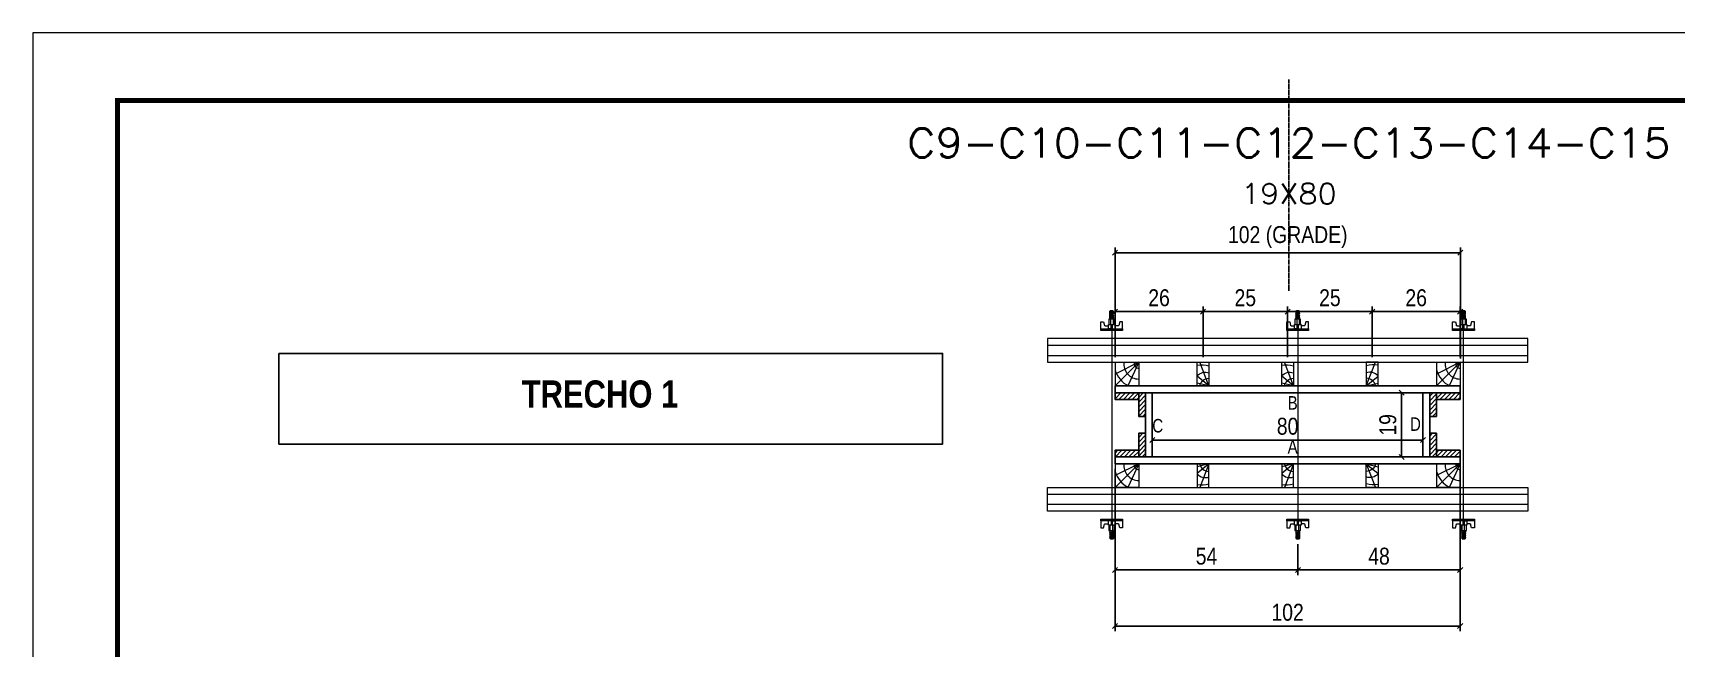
# Model space of a CAD drawing. Extents: x 71 to 6311, y -2991 to 2643.
# Drawn here: x 3241 to 4213, y -5 to 359 of the extents above; entities that cross this region are included whole.
import ezdxf
from ezdxf.enums import TextEntityAlignment as Align

# ---------------------------------------------------------------- set-up
doc = ezdxf.new("R2010")
doc.units = 0
doc.linetypes.add('HIDDEN', pattern=[0.375, 0.25, -0.125])
for name, color, linetype in [('COTA', 241, 'Continuous'), ('NOMENCLATURA', 7, 'Continuous'), ('Painéis', 200, 'Continuous'), ('PONTALETE', 7, 'Continuous'), ('SARRAFO', 251, 'Continuous'), ('Texto de Titulo', 7, 'Continuous'), ('Texto Qtd Sarr', 242, 'Continuous')]:
    doc.layers.add(name, color=color, linetype=linetype)
for name, color, linetype, lineweight in [('Folhas', 255, 'Continuous', 9), ('Hachura', 251, 'Continuous', 9), ('Madeira', 126, 'Continuous', 18), ('Perfil Metálico', 224, 'Continuous', 18), ('Texto Seção', 7, 'Continuous', 15)]:
    doc.layers.add(name, color=color, linetype=linetype, lineweight=lineweight)
doc.styles.add('COTA TECNICA 2X', font='techl___.ttf', dxfattribs={"height": 10})
doc.styles.add('ROMANC', font='techb___.ttf', dxfattribs={"height": 2.5})
doc.styles.add('ROMANS', font='romans.shx', dxfattribs={"oblique": 19})
doc.styles.get("Standard").update_dxf_attribs({"font": 'arial.ttf'})
doc.dimstyles.new('SECAO PILAR', dxfattribs={"dimtxt": 10, "dimasz": 3, "dimexe": 3, "dimexo": 3, "dimgap": 3, "dimtad": 1, "dimdec": 1, "dimlfac": 0.5, "dimzin": 12, "dimdsep": 46, "dimtxsty": 'COTA TECNICA 2X', "dimblk1": 'OBLIQUE', "dimblk2": 'OBLIQUE', "dimsah": 1, "dimcen": 0.9, "dimclrd": 256, "dimclre": 256, "dimclrt": 256, "dimadec": 1, "dimazin": 3, "dimtfac": 1, "dimtdec": 1, "dimtmove": 0, "dimatfit": 3, "dimfxl": 1, "dimtolj": 1, "dimtzin": 12, "dimarcsym": 0})
pattern_1 = [(46, (5568.2499, -32.2998), (-1.3703423, 1.3233242), [])]
pattern_2 = [(46, (5568.2499, -44.2998), (-1.3703423, 1.3233242), [])]
pattern_3 = [(46, (5448.2499, -32.2998), (-1.3703423, 1.3233242), [])]
pattern_4 = [(46, (5448.2499, -44.2998), (-1.3703423, 1.3233242), [])]

# ---------------------------------------------------------------- blocks, each defined once
blk = doc.blocks.new('9999999999')
at = {"layer": 'Folhas'}
blk.add_lwpolyline([(0, 0), (1485, 0), (1485, 1050), (0, 1050)], close=True, dxfattribs=at)
at = {"layer": 'Folhas', "color": 30, "const_width": 3}
blk.add_lwpolyline([(1396.18, 1010), (50, 1010), (50, 40), (1396.18, 40)], dxfattribs=at)
blk = doc.blocks.new('_Oblique')
at = {"color": 0, "linetype": 'ByBlock', "lineweight": -2}
blk.add_line((-0.5, -0.5), (0.5, 0.5), dxfattribs=at)
blk = doc.blocks.new('*D384')
at = {"layer": 'COTA', "lineweight": -2, "transparency": 16777216}
for p, q in [((3881.25, 100.7), (3881.25, 4.72)), ((4085.25, 100.7), (4085.25, 4.72)), ((3881.25, 7.72), (4085.25, 7.72))]:
    blk.add_line(p, q, dxfattribs=at)
at = {"layer": 'Defpoints', "color": 0, "transparency": 16777216}
for p in [(3881.25, 103.7), (4085.25, 103.7), (4085.25, 7.72)]:
    blk.add_point(p, dxfattribs=at)
at = {"layer": 'COTA', "lineweight": -2, "transparency": 16777216, "xscale": 3, "yscale": 3, "zscale": 3, "rotation": 180}
blk.add_blockref('_Oblique', (3881.25, 7.72), dxfattribs=at)
at = {"layer": 'COTA', "lineweight": -2, "transparency": 16777216, "xscale": 3, "yscale": 3, "zscale": 3}
blk.add_blockref('_Oblique', (4085.25, 7.72), dxfattribs=at)
at = {"layer": 'COTA', "transparency": 16777216, "insert": (3983.25, 15.82), "char_height": 10, "attachment_point": 5, "style": 'COTA TECNICA 2X'}
blk.add_mtext('\\A1;102', dxfattribs=at)
blk = doc.blocks.new('*D380')
at = {"layer": 'COTA', "lineweight": -2, "transparency": 16777216}
for p, q in [((3903.25, 110.7), (3903.25, 120.7)), ((3903.25, 117.7), (4063.25, 117.7)), ((4063.25, 110.7), (4063.25, 120.7))]:
    blk.add_line(p, q, dxfattribs=at)
at = {"layer": 'Defpoints', "color": 0, "transparency": 16777216}
for p in [(4063.25, 117.7), (3903.25, 107.7), (4063.25, 107.7)]:
    blk.add_point(p, dxfattribs=at)
at = {"layer": 'COTA', "lineweight": -2, "transparency": 16777216, "xscale": 3, "yscale": 3, "zscale": 3, "rotation": 180}
blk.add_blockref('_Oblique', (3903.25, 117.7), dxfattribs=at)
at = {"layer": 'COTA', "lineweight": -2, "transparency": 16777216, "xscale": 3, "yscale": 3, "zscale": 3}
blk.add_blockref('_Oblique', (4063.25, 117.7), dxfattribs=at)
at = {"layer": 'COTA', "transparency": 16777216, "insert": (3983.25, 125.82), "char_height": 10, "attachment_point": 5, "style": 'COTA TECNICA 2X'}
blk.add_mtext('\\A1;80', dxfattribs=at)
blk = doc.blocks.new('B1A.E')
at = {"layer": 'Madeira', "linetype": 'ByBlock', "ltscale": 0.05}
for p, q in [((0, 7), (0, 0)), ((0, 7), (0, 0)), ((7, 7), (7, 0)), ((7, 7), (7, 0))]:
    blk.add_line(p, q, dxfattribs=at)
at = {"layer": 'Madeira', "ltscale": 0.05}
for p, q in [((0, 7), (7, 7)), ((7, 7), (0, 0)), ((7, 7), (0, 3.5)), ((7, 7), (3.77, 0)), ((7, 0), (0, 0))]:
    blk.add_line(p, q, dxfattribs=at)
for centre, radius, start, end in [((7.08, 6.57), 4.53, 174.4861, 268.9531), ((7.09, 6.61), 1.41, 163.7819, 266.2825), ((7.54, 7), 7.87, 196.5528, 242.8845)]:
    blk.add_arc(centre, radius, start, end, dxfattribs=at)
blk = doc.blocks.new('B1A.D')
at = {"layer": 'COTA', "linetype": 'ByBlock'}
blk.add_blockref('B1A.E', (-7, 0), dxfattribs=at)
blk = doc.blocks.new('B1B.E')
at = {"layer": 'Madeira', "linetype": 'ByBlock', "ltscale": 0.05}
for p, q in [((0, 0), (0, -7)), ((0, 0), (0, -7)), ((7, 0), (7, -7)), ((7, 0), (7, -7))]:
    blk.add_line(p, q, dxfattribs=at)
at = {"layer": 'Madeira', "ltscale": 0.05}
for p, q in [((0, 0), (7, 0)), ((7, 0), (0, -7)), ((7, 0), (0, -3.5)), ((7, 0), (3.77, -7)), ((7, -7), (0, -7))]:
    blk.add_line(p, q, dxfattribs=at)
for centre, radius, start, end in [((7.08, -0.43), 4.53, 174.4861, 268.9531), ((7.09, -0.39), 1.41, 163.7819, 266.2825), ((7.54, 0), 7.87, 196.5528, 242.8845)]:
    blk.add_arc(centre, radius, start, end, dxfattribs=at)
blk = doc.blocks.new('B1B.D')
at = {"layer": 'Madeira', "linetype": 'ByBlock', "ltscale": 0.05}
for p, q in [((-7, 0), (-7, -7)), ((-7, 0), (-7, -7)), ((0, 0), (0, -7)), ((0, 0), (0, -7))]:
    blk.add_line(p, q, dxfattribs=at)
at = {"layer": 'Madeira', "ltscale": 0.05}
for p, q in [((-7, 0), (0, 0)), ((0, 0), (-7, -7)), ((0, 0), (-7, -3.5)), ((0, 0), (-3.23, -7)), ((0, -7), (-7, -7))]:
    blk.add_line(p, q, dxfattribs=at)
for centre, radius, start, end in [((0.54, 0), 7.87, 196.5528, 242.8845), ((0.08, -0.44), 4.53, 174.4861, 268.9531), ((0.09, -0.39), 1.41, 163.7819, 266.2825)]:
    blk.add_arc(centre, radius, start, end, dxfattribs=at)
blk = doc.blocks.new('*D381')
at = {"layer": 'COTA', "lineweight": -2, "transparency": 16777216}
for p, q in [((3881.25, 171.5), (3881.25, 231.5)), ((3881.25, 228.5), (4085.43, 228.5)), ((4085.43, 165.91), (4085.43, 231.5))]:
    blk.add_line(p, q, dxfattribs=at)
at = {"layer": 'Defpoints', "color": 0, "transparency": 16777216}
for p in [(4085.43, 228.5), (3881.25, 168.5), (4085.43, 162.91)]:
    blk.add_point(p, dxfattribs=at)
at = {"layer": 'COTA', "lineweight": -2, "transparency": 16777216, "xscale": 3, "yscale": 3, "zscale": 3, "rotation": 180}
blk.add_blockref('_Oblique', (3881.25, 228.5), dxfattribs=at)
at = {"layer": 'COTA', "lineweight": -2, "transparency": 16777216, "xscale": 3, "yscale": 3, "zscale": 3}
blk.add_blockref('_Oblique', (4085.43, 228.5), dxfattribs=at)
at = {"layer": 'COTA', "transparency": 16777216, "insert": (3983.34, 237.72), "char_height": 10, "attachment_point": 5, "style": 'COTA TECNICA 2X'}
blk.add_mtext('\\A1;102 (GRADE)', dxfattribs=at)
blk = doc.blocks.new('MEIO PONTALETE')
at = {"layer": 'Madeira'}
for q in [(2.71, 7), (3.5, 2.88), (3.5, 0.87)]:
    blk.add_line((0, 0), q, dxfattribs=at)
blk.add_lwpolyline([(0, 0), (3.5, 0), (3.5, 7), (0, 7)], close=True, dxfattribs=at)
for centre, radius, start, end in [((2.04, 0.06), 6.23, 76.4499, 109.0913), ((1.09, 0.9), 3.19, 40.9063, 109.9847), ((-0.21, -0.78), 3.09, 14.6322, 86.0383)]:
    blk.add_arc(centre, radius, start, end, dxfattribs=at)
blk = doc.blocks.new('BLOCK 2')
at = {"layer": 'PONTALETE', "color": 1, "xscale": -2, "yscale": 2, "zscale": 2}
blk.add_blockref('MEIO PONTALETE', (131231.05, 34113.97), dxfattribs=at)
blk = doc.blocks.new('A2')
at = {"layer": 'COTA', "linetype": 'ByBlock'}
blk.add_blockref('BLOCK 2', (-131205.24, -34118.58), dxfattribs=at)
blk = doc.blocks.new('B2A')
at = {"layer": 'COTA', "linetype": 'ByBlock', "xscale": 10, "yscale": 10, "zscale": 10}
blk.add_blockref('A2', (-188.1, 46), dxfattribs=at)
blk = doc.blocks.new('B2A.E')
at = {"layer": 'COTA', "linetype": 'ByBlock', "xscale": 0.05000874370170691, "yscale": 0.05000874370170691, "zscale": 0.05000874370170691}
blk.add_blockref('B2A', (0, 0), dxfattribs=at)
blk = doc.blocks.new('B2B.E')
at = {"layer": 'COTA', "linetype": 'ByBlock'}
blk.add_blockref('B2A.E', (0, -7), dxfattribs=at)
blk = doc.blocks.new('*D483')
at = {"layer": 'COTA', "lineweight": -2, "transparency": 16777216}
for p, q in [((3881.25, 166.7), (3881.25, 196.7)), ((3933.25, 166.7), (3933.25, 196.7)), ((3881.25, 193.7), (3933.25, 193.7))]:
    blk.add_line(p, q, dxfattribs=at)
at = {"layer": 'Defpoints', "color": 0, "transparency": 16777216}
for p in [(3933.25, 193.7), (3881.25, 163.7), (3933.25, 163.7)]:
    blk.add_point(p, dxfattribs=at)
at = {"layer": 'COTA', "lineweight": -2, "transparency": 16777216, "xscale": 3, "yscale": 3, "zscale": 3, "rotation": 180}
blk.add_blockref('_Oblique', (3881.25, 193.7), dxfattribs=at)
at = {"layer": 'COTA', "lineweight": -2, "transparency": 16777216, "xscale": 3, "yscale": 3, "zscale": 3}
blk.add_blockref('_Oblique', (3933.25, 193.7), dxfattribs=at)
at = {"layer": 'COTA', "transparency": 16777216, "insert": (3907.25, 201.8), "char_height": 10, "attachment_point": 5, "style": 'COTA TECNICA 2X'}
blk.add_mtext('\\A1;26', dxfattribs=at)
blk = doc.blocks.new('C')
at = {"layer": 'Hachura', "color": 0}
for p, q in [((0, 3.22), (0, -3.22)), ((0.45, 3.22), (0, 3.22)), ((0.46, 3.16), (0, 3.16)), ((0.46, 3.05), (0, 3.05)), ((0.46, 2.88), (0, 2.88)), ((0, 2.75), (0, -1.16)), ((0.46, 2.65), (0, 2.65)), ((0.46, 2.23), (0, 2.23)), ((0.46, 1.51), (0, 1.51)), ((0.39, 0.49), (0.17, 0.49)), ((0.45, -3.23), (0.45, 3.22)), ((0.45, 3.22), (2.58, 3.22)), ((1.74, 0.97), (0.45, 0.97)), ((1.45, 0.1), (0.45, 0.1)), ((1.35, 1.94), (1.35, 0.96)), ((2.58, 2.39), (1.47, 2.09)), ((1.74, -0.97), (1.74, 0.97)), ((1.74, 0.97), (1.74, 0.84)), ((1.74, 0.97), (1.74, 0.84)), ((1.74, 0.84), (3.35, 0.84)), ((3.35, 0.45), (1.74, 0.45)), ((2.58, 3.22), (2.58, 2.39)), ((3.32, 0.84), (3.32, -0.84)), ((3.35, 0.84), (3.35, -0.84)), ((3.68, 0.45), (3.35, 0.45)), ((3.84, -0.52), (3.35, 0.45)), ((3.35, 0.06), (3.67, -0.57)), ((3.68, 0.45), (4.16, -0.52)), ((3.72, 0.5), (4.25, -0.57)), ((4.37, -0.55), (3.83, 0.53)), ((4.15, 0.45), (3.93, 0.45)), ((4.42, -0.52), (3.93, 0.45)), ((4.15, 0.45), (4.26, 0.45)), ((4.26, 0.45), (4.74, -0.52)), ((4.3, 0.5), (4.83, -0.57)), ((4.95, -0.55), (4.41, 0.53)), ((4.51, 0.45), (4.84, 0.45)), ((5, -0.52), (4.51, 0.45)), ((4.84, 0.45), (5.32, -0.52)), ((4.88, 0.5), (5.41, -0.57)), ((5.53, -0.55), (4.99, 0.53)), ((5.58, -0.52), (5.09, 0.45)), ((5.42, 0.45), (5.09, 0.45)), ((5.58, -0.52), (5.09, 0.45)), ((5.42, 0.45), (5.74, -0.19)), ((5.46, 0.5), (5.74, -0.07)), ((5.74, 0.19), (5.57, 0.53)), ((5.74, 0.32), (5.68, 0.45)), ((5.68, 0.45), (5.74, 0.45)), ((5.74, 0.45), (5.9, 0.29)), ((5.74, 0.45), (5.74, -0.52)), ((5.9, -0.36), (5.9, 0.29)), ((0.45, 0), (0, 0)), ((0.46, -1.52), (0, -1.52)), ((0.46, -2.23), (0, -2.23)), ((0.46, -2.65), (0, -2.65)), ((0.46, -2.88), (0, -2.88)), ((0.46, -3.05), (0, -3.05)), ((0.46, -3.16), (0, -3.16)), ((0, -3.22), (2.57, -3.22)), ((0.08, -0.48), (0.29, -0.48)), ((0.29, -0.48), (0.4, -0.48)), ((0.45, 0), (0.45, -0.97)), ((0.45, -0.16), (1.45, -0.16)), ((0.45, -0.65), (0.45, -0.32)), ((0.45, -3.23), (0.45, -0.65)), ((0.45, -0.97), (1.74, -0.97)), ((1.35, -1.94), (1.35, -0.97)), ((2.58, -2.39), (1.47, -2.1)), ((3.35, -0.32), (1.74, -0.32)), ((3.35, -0.84), (1.74, -0.84)), ((2.58, -3.23), (2.58, -2.39)), ((3.35, -0.07), (3.58, -0.52)), ((3.35, -0.52), (3.58, -0.52)), ((3.84, -0.52), (4.16, -0.52)), ((4.42, -0.52), (4.74, -0.52)), ((4.63, -0.52), (4.74, -0.52)), ((5, -0.52), (5.32, -0.52)), ((5.58, -0.52), (5.74, -0.52)), ((5.74, -0.52), (5.9, -0.36)), ((5.74, -0.52), (5.74, -0.52))]:
    blk.add_line(p, q, dxfattribs=at)
for centre, radius, start, end in [((1.52, 1.94), 0.161, 104.7436, 180), ((1.44, -0.03), 0.129, 272.695, 87.305), ((3.81, 0.39), 0.143, 25.5688, 154.4312), ((4.39, 0.39), 0.143, 25.5688, 154.4312), ((4.97, 0.39), 0.143, 25.5688, 154.4312), ((5.55, 0.39), 0.143, 25.5688, 154.4312), ((0.17, -0.37), 0.174, 221.744, 317.8592), ((1.52, -1.94), 0.161, 180, 255.2564), ((3.71, -0.4), 0.174, 222.1408, 318.256), ((4.29, -0.4), 0.174, 222.1408, 318.256), ((4.87, -0.4), 0.174, 222.1408, 318.256), ((5.45, -0.4), 0.174, 222.1408, 318.256), ((5.61, -0.4), 0.174, 317.8592, 318.256)]:
    blk.add_arc(centre, radius, start, end, dxfattribs=at)
blk = doc.blocks.new('PAR.CIM')
at = {"layer": 'Hachura', "linetype": 'Continuous', "xscale": -1, "rotation": 270}
blk.add_blockref('C', (0, 0), dxfattribs=at)
blk = doc.blocks.new('PAR.BAI')
at = {"layer": 'Hachura', "linetype": 'Continuous', "xscale": -1, "rotation": 90}
blk.add_blockref('C', (0, 0), dxfattribs=at)
blk = doc.blocks.new('*D382')
at = {"layer": 'COTA', "lineweight": -2, "transparency": 16777216}
for p, q in [((3881.25, 72.7), (3881.25, 37.9)), ((3989.32, 56.1), (3989.32, 37.9)), ((3881.25, 40.9), (3989.32, 40.9))]:
    blk.add_line(p, q, dxfattribs=at)
at = {"layer": 'Defpoints', "color": 0, "transparency": 16777216}
for p in [(3881.25, 75.7), (3989.32, 59.1), (3989.32, 40.9)]:
    blk.add_point(p, dxfattribs=at)
at = {"layer": 'COTA', "lineweight": -2, "transparency": 16777216, "xscale": 3, "yscale": 3, "zscale": 3, "rotation": 180}
blk.add_blockref('_Oblique', (3881.25, 40.9), dxfattribs=at)
at = {"layer": 'COTA', "lineweight": -2, "transparency": 16777216, "xscale": 3, "yscale": 3, "zscale": 3}
blk.add_blockref('_Oblique', (3989.32, 40.9), dxfattribs=at)
at = {"layer": 'COTA', "transparency": 16777216, "insert": (3935.28, 49.01), "char_height": 10, "attachment_point": 5, "style": 'COTA TECNICA 2X'}
blk.add_mtext('\\A1;54', dxfattribs=at)
blk = doc.blocks.new('*D383')
at = {"layer": 'COTA', "lineweight": -2, "transparency": 16777216}
for p, q in [((3989.32, 56.1), (3989.32, 37.9)), ((4085.25, 56.1), (4085.25, 37.9)), ((3989.32, 40.9), (4085.25, 40.9))]:
    blk.add_line(p, q, dxfattribs=at)
at = {"layer": 'Defpoints', "color": 0, "transparency": 16777216}
for p in [(3989.32, 59.1), (4085.25, 59.1), (4085.25, 40.9)]:
    blk.add_point(p, dxfattribs=at)
at = {"layer": 'COTA', "lineweight": -2, "transparency": 16777216, "xscale": 3, "yscale": 3, "zscale": 3, "rotation": 180}
blk.add_blockref('_Oblique', (3989.32, 40.9), dxfattribs=at)
at = {"layer": 'COTA', "lineweight": -2, "transparency": 16777216, "xscale": 3, "yscale": 3, "zscale": 3}
blk.add_blockref('_Oblique', (4085.25, 40.9), dxfattribs=at)
at = {"layer": 'COTA', "transparency": 16777216, "insert": (4037.28, 49), "char_height": 10, "attachment_point": 5, "style": 'COTA TECNICA 2X'}
blk.add_mtext('\\A1;48', dxfattribs=at)
blk = doc.blocks.new('*D414')
at = {"layer": 'COTA', "lineweight": -2, "transparency": 16777216}
for p, q in [((4060.25, 145.7), (4047.62, 145.7)), ((4050.62, 107.7), (4050.62, 145.7)), ((4060.25, 107.7), (4047.62, 107.7))]:
    blk.add_line(p, q, dxfattribs=at)
at = {"layer": 'Defpoints', "color": 0, "transparency": 16777216}
for p in [(4050.62, 145.7), (4063.25, 145.7), (4063.25, 107.7)]:
    blk.add_point(p, dxfattribs=at)
at = {"layer": 'COTA', "lineweight": -2, "transparency": 16777216, "xscale": 3, "yscale": 3, "zscale": 3}
for p, rotation in [((4050.62, 145.7), 90), ((4050.62, 107.7), 270)]:
    blk.add_blockref('_Oblique', p, dxfattribs=dict(at, rotation=rotation))
at = {"layer": 'COTA', "transparency": 16777216, "insert": (4042.54, 126.7), "char_height": 10, "attachment_point": 5, "rotation": 90, "style": 'COTA TECNICA 2X'}
blk.add_mtext('\\A1;19', dxfattribs=at)
blk = doc.blocks.new('titulo1')
at = {"layer": 'Defpoints', "color": 252, "linetype": 'HIDDEN', "ltscale": 2}
blk.add_line((0, 0), (0, 125), dxfattribs=at)
at = {"layer": 'Defpoints', "style": 'ROMANS', "oblique": 15}
blk.add_attdef('FOLHA', text='', height=10, dxfattribs=at).set_placement((0, 15.58), align=Align.MIDDLE_CENTER)
at = {"layer": 'Texto Qtd Sarr', "color": 3, "style": 'ROMANS', "oblique": 15}
for tag, height, p in [('TITULO', 17, (0, 71.45)), ('SEÇÃO', 12, (0, 41.55))]:
    blk.add_attdef(tag, text='', height=height, dxfattribs=at).set_placement(p, align=Align.MIDDLE_CENTER)
blk = doc.blocks.new('*D481')
at = {"layer": 'COTA', "lineweight": -2, "transparency": 16777216}
for p, q in [((4033.25, 166.7), (4033.25, 196.7)), ((4085.25, 166.7), (4085.25, 196.7)), ((4085.25, 193.7), (4033.25, 193.7))]:
    blk.add_line(p, q, dxfattribs=at)
at = {"layer": 'Defpoints', "color": 0, "transparency": 16777216}
for p in [(4033.25, 193.7), (4033.25, 163.7), (4085.25, 163.7)]:
    blk.add_point(p, dxfattribs=at)
at = {"layer": 'COTA', "lineweight": -2, "transparency": 16777216, "xscale": 3, "yscale": 3, "zscale": 3, "rotation": 180}
blk.add_blockref('_Oblique', (4033.25, 193.7), dxfattribs=at)
at = {"layer": 'COTA', "lineweight": -2, "transparency": 16777216, "xscale": 3, "yscale": 3, "zscale": 3}
blk.add_blockref('_Oblique', (4085.25, 193.7), dxfattribs=at)
at = {"layer": 'COTA', "transparency": 16777216, "insert": (4059.25, 201.8), "char_height": 10, "attachment_point": 5, "style": 'COTA TECNICA 2X'}
blk.add_mtext('\\A1;26', dxfattribs=at)
blk = doc.blocks.new('*D482')
at = {"layer": 'COTA', "lineweight": -2, "transparency": 16777216}
for p, q in [((3933.25, 166.7), (3933.25, 196.7)), ((3983.25, 166.7), (3983.25, 196.7)), ((3933.25, 193.7), (3983.25, 193.7))]:
    blk.add_line(p, q, dxfattribs=at)
at = {"layer": 'Defpoints', "color": 0, "transparency": 16777216}
for p in [(3983.25, 193.7), (3933.25, 163.7), (3983.25, 163.7)]:
    blk.add_point(p, dxfattribs=at)
at = {"layer": 'COTA', "lineweight": -2, "transparency": 16777216, "xscale": 3, "yscale": 3, "zscale": 3, "rotation": 180}
blk.add_blockref('_Oblique', (3933.25, 193.7), dxfattribs=at)
at = {"layer": 'COTA', "lineweight": -2, "transparency": 16777216, "xscale": 3, "yscale": 3, "zscale": 3}
blk.add_blockref('_Oblique', (3983.25, 193.7), dxfattribs=at)
at = {"layer": 'COTA', "transparency": 16777216, "insert": (3958.25, 201.81), "char_height": 10, "attachment_point": 5, "style": 'COTA TECNICA 2X'}
blk.add_mtext('\\A1;25', dxfattribs=at)
blk = doc.blocks.new('*D480')
at = {"layer": 'COTA', "lineweight": -2, "transparency": 16777216}
for p, q in [((3983.25, 166.7), (3983.25, 196.7)), ((4033.25, 166.7), (4033.25, 196.7)), ((4033.25, 193.7), (3983.25, 193.7))]:
    blk.add_line(p, q, dxfattribs=at)
at = {"layer": 'Defpoints', "color": 0, "transparency": 16777216}
for p in [(3983.25, 193.7), (3983.25, 163.7), (4033.25, 163.7)]:
    blk.add_point(p, dxfattribs=at)
at = {"layer": 'COTA', "lineweight": -2, "transparency": 16777216, "xscale": 3, "yscale": 3, "zscale": 3, "rotation": 180}
blk.add_blockref('_Oblique', (3983.25, 193.7), dxfattribs=at)
at = {"layer": 'COTA', "lineweight": -2, "transparency": 16777216, "xscale": 3, "yscale": 3, "zscale": 3}
blk.add_blockref('_Oblique', (4033.25, 193.7), dxfattribs=at)
at = {"layer": 'COTA', "transparency": 16777216, "insert": (4008.25, 201.81), "char_height": 10, "attachment_point": 5, "style": 'COTA TECNICA 2X'}
blk.add_mtext('\\A1;25', dxfattribs=at)

msp = doc.modelspace()

# ---------------------------------------------------------------- hatches: boundary and pattern name
at = {"layer": 'SARRAFO', "linetype": 'Continuous', "ltscale": 30}
h = msp.add_hatch(dxfattribs=at)
h.set_pattern_fill('ANSI31', color=256, scale=0.6, angle=1)
h.set_pattern_definition(pattern_2)
h.paths.add_polyline_path([(3895.25, 145.7), (3881.25, 145.7), (3881.25, 141.7), (3895.25, 141.7)])
h = msp.add_hatch(dxfattribs=at)
h.set_pattern_fill('ANSI31', color=256, scale=0.6, angle=1)
h.set_pattern_definition(pattern_2)
h.paths.add_polyline_path([(3899.25, 145.7), (3895.25, 145.7), (3895.25, 131.7), (3899.25, 131.7)])
h = msp.add_hatch(dxfattribs=at)
h.set_pattern_fill('ANSI31', color=256, scale=0.6, angle=1)
h.set_pattern_definition(pattern_4)
h.paths.add_polyline_path([(4071.25, 145.7), (4067.25, 145.7), (4067.25, 131.7), (4071.25, 131.7)])
h = msp.add_hatch(dxfattribs=at)
h.set_pattern_fill('ANSI31', color=256, scale=0.6, angle=1)
h.set_pattern_definition(pattern_4)
h.paths.add_polyline_path([(4085.25, 145.7), (4071.25, 145.7), (4071.25, 141.7), (4085.25, 141.7)])
h = msp.add_hatch(dxfattribs=at)
h.set_pattern_fill('ANSI31', color=256, scale=0.6, angle=1)
h.set_pattern_definition(pattern_1)
h.paths.add_polyline_path([(3899.25, 121.7), (3895.25, 121.7), (3895.25, 107.7), (3899.25, 107.7)])
h = msp.add_hatch(dxfattribs=at)
h.set_pattern_fill('ANSI31', color=256, scale=0.6, angle=1)
h.set_pattern_definition(pattern_3)
h.paths.add_polyline_path([(4071.25, 121.7), (4067.25, 121.7), (4067.25, 107.7), (4071.25, 107.7)])
h = msp.add_hatch(dxfattribs=at)
h.set_pattern_fill('ANSI31', color=256, scale=0.6, angle=1)
h.set_pattern_definition(pattern_1)
h.paths.add_polyline_path([(3895.25, 111.7), (3881.25, 111.7), (3881.25, 107.7), (3895.25, 107.7)])
h = msp.add_hatch(dxfattribs=at)
h.set_pattern_fill('ANSI31', color=256, scale=0.6, angle=1)
h.set_pattern_definition(pattern_3)
h.paths.add_polyline_path([(4085.25, 111.7), (4071.25, 111.7), (4071.25, 107.7), (4085.25, 107.7)])

# ---------------------------------------------------------------- linework, layer by layer
at = {"layer": 'COTA'}
msp.add_lwpolyline([(3386.933, 168.97), (3779.249, 168.97), (3779.249, 115.309), (3386.933, 115.309)], close=True, dxfattribs=at)
at = {"layer": 'Hachura', "linetype": 'Continuous', "ltscale": 30}
for points in [[(3879.25, 182.5), (3879.25, 70.9)], [(3989.25, 182.5), (3989.25, 70.9)], [(4087.25, 70.9), (4087.25, 182.5)]]:
    msp.add_lwpolyline(points, dxfattribs=at)
at = {"layer": 'Painéis', "linetype": 'Continuous', "ltscale": 30}
for points in [[(3881.25, 145.7), (4085.25, 145.7), (4085.25, 149.7), (3881.25, 149.7)], [(3881.25, 103.7), (4085.25, 103.7), (4085.25, 107.7), (3881.25, 107.7)]]:
    msp.add_lwpolyline(points, close=True, dxfattribs=at)
for points in [[(3899.25, 107.7), (3899.25, 145.7)], [(3903.25, 145.7), (3903.25, 107.7)], [(4063.25, 145.7), (4063.25, 107.7)], [(4067.25, 107.7), (4067.25, 145.7)]]:
    msp.add_lwpolyline(points, dxfattribs=at)
at = {"layer": 'Perfil Metálico', "linetype": 'Continuous', "ltscale": 30}
for points in [[(3841.25, 163.703), (4125.25, 163.703), (4125.25, 177.703), (3841.25, 177.703)], [(3841.25, 89.7), (4125.25, 89.7), (4125.25, 75.7), (3841.25, 75.7)]]:
    msp.add_lwpolyline(points, close=True, dxfattribs=at)
for points in [[(4125.25, 173.703), (3841.25, 173.703)], [(3841.25, 167.703), (4125.25, 167.703)], [(3841.25, 85.7), (4125.25, 85.7)], [(4125.25, 79.7), (3841.25, 79.7)]]:
    msp.add_lwpolyline(points, dxfattribs=at)
at = {"layer": 'SARRAFO', "linetype": 'Continuous', "ltscale": 30}
msp.add_line((4067.25, 107.7), (4085.25, 107.7), dxfattribs=at)
for points in [[(3899.25, 145.7), (3881.25, 145.7), (3881.25, 141.7), (3895.25, 141.7)], [(3899.25, 145.7), (3899.25, 131.7), (3895.25, 131.7), (3895.25, 145.7)], [(4085.25, 145.7), (4067.25, 145.7), (4067.25, 131.7), (4071.25, 131.7), (4071.25, 145.7)], [(4071.25, 141.7), (4085.25, 141.7), (4085.25, 145.7)], [(3895.25, 107.7), (3895.25, 121.7), (3899.25, 121.7), (3899.25, 107.7)], [(4071.25, 107.7), (4071.25, 121.7), (4067.25, 121.7), (4067.25, 107.7)], [(3895.25, 111.7), (3881.25, 111.7), (3881.25, 107.7), (3899.25, 107.7)], [(4071.25, 111.7), (4085.25, 111.7), (4085.25, 107.7)]]:
    msp.add_lwpolyline(points, dxfattribs=at)

# ---------------------------------------------------------------- block references
at = {"layer": 'Folhas'}
msp.add_blockref('9999999999', (3241.471, -691.496), dxfattribs=at)
at = {"layer": 'Hachura', "linetype": 'Continuous', "ltscale": 30, "xscale": 2, "yscale": 2, "zscale": 2}
for name, p in [('PAR.CIM', (3879.25, 182.5)), ('PAR.CIM', (3989.25, 182.5)), ('PAR.CIM', (4087.25, 182.5)), ('PAR.BAI', (3879.25, 70.9)), ('PAR.BAI', (3989.25, 70.9)), ('PAR.BAI', (4087.25, 70.9))]:
    msp.add_blockref(name, p, dxfattribs=at)
at = {"layer": 'Madeira', "linetype": 'Continuous', "ltscale": 30, "yscale": 2, "zscale": 2}
for name, p, xscale in [('B1B.E', (3881.25, 163.7), 2), ('B2B.E', (3929.75, 163.7), 2), ('B2B.E', (3979.75, 163.7), 2), ('B2B.E', (4036.749, 163.7), -2), ('B1B.D', (4085.25, 163.703), 2), ('B1A.E', (3881.25, 89.7), 2), ('B1A.D', (4085.25, 89.7), 2)]:
    msp.add_blockref(name, p, dxfattribs=dict(at, xscale=xscale))
at = {"layer": 'Madeira', "linetype": 'Continuous', "ltscale": 30, "yscale": 2, "zscale": 2, "rotation": 180}
for p, xscale in [((3929.75, 89.7), -2), ((3979.75, 89.7), -2), ((4036.749, 89.7), 2)]:
    msp.add_blockref('B2B.E', p, dxfattribs=dict(at, xscale=xscale))
at = {"layer": 'Texto Seção'}
ref = msp.add_blockref('titulo1', (3983.998, 205.878), dxfattribs=at)
ref.add_attrib('TITULO', 'C9-C10-C11-C12-C13-C14-C15', dxfattribs={"layer": 'Texto de Titulo', "color": 7, "height": 17, "style": 'ROMANS', "width": 1.1}).set_placement((3983.998, 293.378), align=Align.MIDDLE_CENTER)
ref.add_attrib('SEÇÃO', '19X80', dxfattribs={"layer": 'Texto de Titulo', "color": 7, "height": 12, "style": 'ROMANS', "width": 1.1}).set_placement((3983.998, 263.378), align=Align.MIDDLE_CENTER)

# ---------------------------------------------------------------- texts
at = {"layer": 'NOMENCLATURA', "linetype": 'Continuous', "ltscale": 30, "width": 0.8}
for s, p in [('B', (3983.242, 135.7)), ('C', (3903.25, 122.199)), ('D', (4055.578, 123.136)), ('A', (3983.242, 109.7))]:
    msp.add_text(s, height=8, dxfattribs=at).set_placement(p)
at = {"layer": 'NOMENCLATURA', "color": 2, "insert": (3576.752, 152.963), "char_height": 16, "attachment_point": 2, "style": 'ROMANC'}
msp.add_mtext_dynamic_manual_height_columns('TRECHO 1', width=449.07607, gutter_width=1, heights=[0], dxfattribs=at)

# ---------------------------------------------------------------- dimensions: what is measured, and where the dimension line sits
at = {"layer": 'COTA'}
dim = msp.add_linear_dim(base=(4085.433, 228.5), p1=(3881.25, 168.5), p2=(4085.433, 162.915), text='102 (GRADE)', dimstyle='SECAO PILAR', override={"dimtmove": 1}, dxfattribs=at)
dim.commit()
dim.dimension.update_dxf_attribs({"geometry": '*D381', "text_midpoint": (3983.341, 237.721)})
for base, p1, p2, picture, middle in [((3933.251, 193.7), (3881.25, 163.7), (3933.251, 163.703), '*D483', (3907.25, 201.803)), ((3983.25, 193.7), (3933.251, 163.703), (3983.25, 163.703), '*D482', (3958.25, 201.81)), ((4063.25, 117.7), (3903.25, 107.7), (4063.25, 107.7), '*D380', (3983.25, 125.824)), ((4085.25, 7.715), (3881.25, 103.7), (4085.25, 103.7), '*D384', (3983.25, 15.818)), ((3989.318, 40.9), (3881.25, 75.7), (3989.318, 59.1), '*D382', (3935.284, 49.01)), ((4085.25, 40.9), (3989.318, 59.1), (4085.25, 59.1), '*D383', (4037.284, 48.995))]:
    dim = msp.add_linear_dim(base=base, p1=p1, p2=p2, dimstyle='SECAO PILAR', override={"dimtmove": 1}, dxfattribs=at)
    dim.commit()
    dim.dimension.update_dxf_attribs({"geometry": picture, "text_midpoint": middle})
for base, p1, p2, angle, picture, middle in [((3983.252, 193.7), (4033.249, 163.703), (3983.252, 163.703), 180, '*D480', (4008.25, 201.81)), ((4033.249, 193.7), (4085.25, 163.7), (4033.249, 163.703), 180, '*D481', (4059.249, 201.803)), ((4050.624, 145.7), (4063.25, 107.7), (4063.25, 145.7), 90, '*D414', (4042.536, 126.7))]:
    dim = msp.add_linear_dim(base=base, p1=p1, p2=p2, angle=angle, dimstyle='SECAO PILAR', override={"dimtmove": 1}, dxfattribs=at)
    dim.commit()
    dim.dimension.update_dxf_attribs({"geometry": picture, "text_midpoint": middle})

doc.saveas('drawing.dxf')
